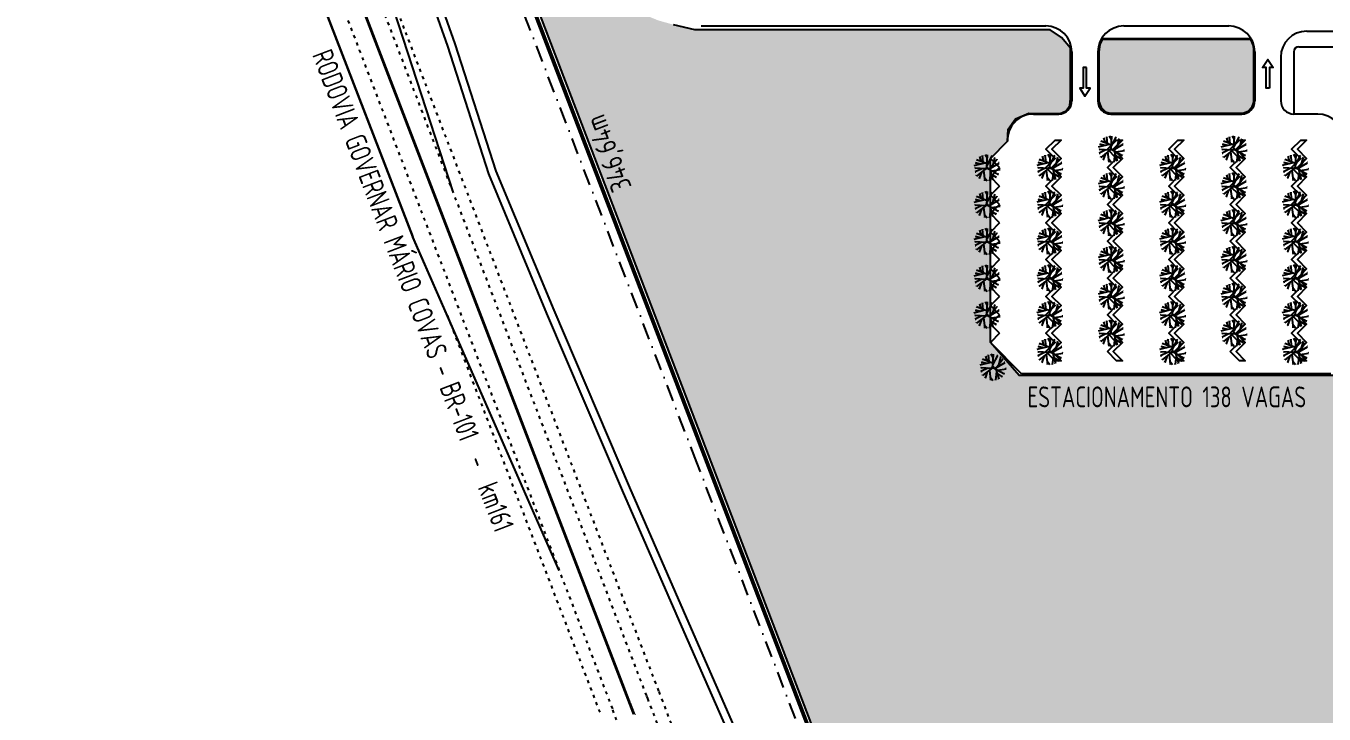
# Model space of a CAD drawing. Header units: millimetres. Extents: x 213327 to 525909, y -6334 to 157033.
# Drawn here: x 232464 to 257405, y 61273 to 74493 of the extents above; entities that cross this region are included whole.
import ezdxf
from ezdxf.enums import TextEntityAlignment as Align

# ---------------------------------------------------------------- set-up
doc = ezdxf.new("R2010")
doc.units = ezdxf.units.MM
for name, pattern in [('ACAD_ISO03W100', [30, 12, -18]), ('CONTINUO', [0]), ('DASHDOT2', [12.7, 6.35, -3.175, 0, -3.175])]:
    doc.linetypes.add(name, pattern=pattern)
for name, color, linetype in [('Arq-cota', 1, 'Continuous'), ('Infra-ruas', 3, 'Continuous'), ('Topog-BR101', 2, 'Continuous'), ('Topografia-limite-terreno', 1, 'Continuous'), ('Topografia-Linha-AT', 4, 'Continuous'), ('Topografia-vala', 2, 'Continuous'), ('Área_permeável', 1, 'Continuous')]:
    doc.layers.add(name, color=color, linetype=linetype)
doc.styles.add('CONART2-5', font='ISOCP.SHX', dxfattribs={"height": 20})

# ---------------------------------------------------------------- blocks, each defined once
blk = doc.blocks.new('TREE08')
at = {"color": 0}
for p, q in [((-0.137, 0.171), (-0.093, 0.505)), ((-0.093, 0.505), (-0.094, 0.481)), ((0.109, 0.369), (0.003, 0.509)), ((0.092, 0.504), (0.086, 0.475)), ((0.141, 0.113), (0.092, 0.504)), ((-0.181, 0.114), (-0.502, 0.062)), ((-0.502, 0.062), (-0.471, 0.056)), ((-0.066, 0.05), (-0.462, -0.18)), ((-0.437, 0.253), (-0.425, 0.241)), ((0.007, 0.009), (-0.436, 0.255)), ((-0.135, 0.01), (-0.374, -0.327)), ((-0.361, 0.37), (-0.331, 0.363)), ((-0.16, 0.249), (-0.353, 0.365)), ((-0.11, 0.074), (-0.22, 0.462)), ((-0.217, 0.463), (-0.204, 0.443)), ((0.007, 0.009), (-0.019, -0.499)), ((0.007, 0.009), (0.408, 0.321)), ((0.056, 0.047), (0.468, 0.021)), ((0.205, 0.037), (0.463, 0.164)), ((0.218, 0.173), (0.307, 0.42)), ((0.307, 0.42), (0.286, 0.391)), ((0.408, 0.321), (0.392, 0.292)), ((0.463, 0.164), (0.428, 0.159)), ((0.463, 0.159), (0.438, 0.154)), ((0.468, 0.021), (0.438, 0.01)), ((-0.459, -0.187), (-0.444, -0.188)), ((-0.374, -0.327), (-0.369, -0.31)), ((-0.235, -0.131), (-0.3, -0.393)), ((-0.298, -0.395), (-0.281, -0.366)), ((0.002, -0.09), (-0.189, -0.455)), ((-0.189, -0.455), (-0.155, -0.435)), ((-0.012, -0.367), (0.065, -0.499)), ((-0.001, -0.144), (0.407, -0.305)), ((0.065, -0.499), (0.065, -0.475)), ((0.085, -0.178), (0.508, -0.074)), ((0.146, -0.202), (0.177, -0.468)), ((0.177, -0.468), (0.183, -0.443)), ((0.228, -0.234), (0.281, -0.426)), ((0.238, -0.137), (0.446, -0.187)), ((0.281, -0.426), (0.257, -0.401)), ((0.407, -0.305), (0.393, -0.287)), ((0.446, -0.187), (0.411, -0.186))]:
    blk.add_line(p, q, dxfattribs=at)
blk.add_circle((0.007, 0.009), 0.0277, dxfattribs=at)

msp = doc.modelspace()

# ---------------------------------------------------------------- hatches: boundary and pattern name
at = {"layer": 'Área_permeável'}
h = msp.add_hatch(dxfattribs=at)
h.set_pattern_fill('GRASS', color=3, scale=10, style=0)
h.set_pattern_definition([(90, (0, 0), (-179.605, 179.605), [47.625, -311.585]), (45, (0, 0), (-179.60512, 179.60512), [47.625, -206.375]), (135, (0, 0), (-179.60512, -179.60512), [47.625, -206.375])])
h.paths.add_polyline_path([(269056.31, 42074.69), (269056.31, 73665.79), (268957.96, 73912.89), (268774.76, 74022.72), (268557.97, 74062.38), (262545.19, 74062.38), (262545.19, 71324.44), (258195.99, 71324.44), (258195.99, 68326.06), (257638.28, 67779.03), (251549.48, 67779.03), (250994.91, 68412.27), (250994.91, 71947.8), (251324.3, 72277.19), (251334.89, 72510.88), (251477.25, 72709.42), (251735.29, 72816.1), (252334.41, 72813.14), (252453.05, 72863.52), (252518.3, 72964.27), (252536.1, 73100.58), (252531.06, 74067.72), (252361.36, 74273.6), (252143.18, 74418.93), (245316.3, 74418.93), (244906.34, 74516.87), (244610.25, 74600.31), (244443.23, 74668.57), (244230.66, 74774.77), (244116.78, 74880.96), (243957.35, 75025.08), (243828.28, 75093.35), (243623.3, 75161.62), (243456.28, 75245.06), (243266.48, 75343.66), (243107.05, 75434.69), (239446.84, 84981.94), (238852.08, 86497.86), (238257.32, 86146.16), (238111.66, 86012.76), (238070.61, 85853.82), (249614.29, 55688.8), (251613.65, 49457.65), (252073.8, 46189.92), (252637.69, 42098.21)])
h.paths.add_polyline_path([(256056.5, 73030.11), (256057.63, 74039.54), (256050.95, 74110.51), (256026.88, 74175.27), (255998.18, 74233.32), (253139.08, 74233.32), (253097.27, 74136.07), (253079.36, 73992.74), (253079.36, 73042.06), (253120.62, 72923.58), (253204.71, 72840.77), (253297.71, 72819.11), (255845.19, 72819.11), (255948.21, 72856.52), (256024.65, 72936.15)])

# ---------------------------------------------------------------- linework, layer by layer
at = {"layer": 'Infra-ruas', "color": 2}
for p, q in [((245437.8, 74492.9, 0), (252058.97, 74492.9, 0)), ((253558.97, 74492.9, 0), (255573.97, 74492.9, 0)), ((257073.97, 74392.9, 0), (260230.7, 74392.9, 0)), ((256006.98, 74242.9, 0), (253125.96, 74242.9, 0)), ((256923.92, 74092.9, 0), (259535.7, 74092.9, 0)), ((252558.97, 73992.9, 0), (252558.97, 73051.35, 0)), ((253058.97, 73992.9, 0), (253058.97, 73051.35, 0)), ((256073.97, 73992.9, 0), (256073.97, 73051.35, 0)), ((256573.97, 73892.9, 0), (256573.97, 73051.35, 0)), ((256823.97, 73996.19, 0), (256823.97, 72801.35, 0)), ((251823.72, 72801.35, 0), (252308.97, 72801.35, 0)), ((253308.97, 72801.35, 0), (255823.97, 72801.35, 0)), ((257284.48, 72801.35, 0), (256823.97, 72801.35, 0)), ((251324.3, 72277.19, 0), (250994.91, 71947.8, 0)), ((251171.69, 71771.02, 0), (250994.91, 71947.8, 0)), ((251171.69, 71771.02, 0), (250994.91, 71594.25, 0)), ((251171.69, 71417.47, 0), (250994.91, 71594.25, 0)), ((251171.69, 71417.47, 0), (250994.91, 71240.69, 0)), ((251171.69, 71063.92, 0), (250994.91, 71240.69, 0)), ((251171.69, 71063.92, 0), (250994.91, 70887.14, 0)), ((251171.69, 70710.36, 0), (250994.91, 70887.14, 0)), ((251171.69, 70710.36, 0), (250994.91, 70533.59, 0)), ((251171.69, 70356.81, 0), (250994.91, 70533.59, 0)), ((251171.69, 70356.81, 0), (250994.91, 70180.03, 0)), ((251171.69, 70003.26, 0), (250994.91, 70180.03, 0)), ((251171.69, 70003.26, 0), (250994.91, 69826.48, 0)), ((251171.69, 69649.7, 0), (250994.91, 69826.48, 0)), ((251171.69, 69649.7, 0), (250994.91, 69472.93, 0)), ((251171.69, 69296.15, 0), (250994.91, 69472.93, 0)), ((251171.69, 69296.15, 0), (250994.91, 69119.37, 0)), ((251171.69, 68942.6, 0), (250994.91, 69119.37, 0)), ((251171.69, 68942.6, 0), (250994.91, 68765.82, 0)), ((251171.69, 68589.04, 0), (250994.91, 68765.82, 0)), ((251171.69, 68589.04, 0), (250994.91, 68412.27, 0)), ((251594.91, 67812.27, 0), (250994.91, 68412.27, 0)), ((257538.03, 67812.27, 0), (251594.91, 67812.27, 0))]:
    msp.add_line(p, q, dxfattribs=at)
at = {"layer": 'Infra-ruas', "color": 1, "elevation": 0}
for points in [[(256355.1, 73297.04), (256295.1, 73297.04), (256295.1, 73697.04), (256225.1, 73697.04), (256325.1, 73847.04), (256425.1, 73697.04), (256355.1, 73697.04)], [(252840.11, 73697.04), (252780.11, 73697.04), (252780.11, 73297.04), (252710.11, 73297.04), (252810.11, 73147.04), (252910.11, 73297.04), (252840.11, 73297.04)]]:
    msp.add_lwpolyline(points, close=True, dxfattribs=at)
at = {"layer": 'Infra-ruas', "color": 2, "elevation": 0}
for points in [[(252061.69, 68235.49), (252238.46, 68412.27), (252061.69, 68589.04), (252238.46, 68765.82), (252061.69, 68942.6), (252238.46, 69119.37), (252061.69, 69296.15), (252238.46, 69472.93), (252061.69, 69649.7), (252238.46, 69826.48), (252061.69, 70003.26), (252238.46, 70180.03), (252061.69, 70356.81), (252238.46, 70533.59), (252061.69, 70710.36), (252238.46, 70887.14), (252061.69, 71063.92), (252238.46, 71240.69), (252061.69, 71417.47), (252238.46, 71594.25), (252061.69, 71771.02), (252238.46, 71947.8), (252061.69, 72124.58), (252238.46, 72301.35), (252351.6, 72301.35), (252174.82, 72124.58), (252351.6, 71947.8), (252174.82, 71771.02), (252351.6, 71594.25), (252174.82, 71417.47), (252351.6, 71240.69), (252174.82, 71063.92), (252351.6, 70887.14), (252174.82, 70710.36), (252351.6, 70533.59), (252174.82, 70356.81), (252351.6, 70180.03), (252174.82, 70003.26), (252351.6, 69826.48), (252174.82, 69649.7), (252351.6, 69472.93), (252174.82, 69296.15), (252351.6, 69119.37), (252174.82, 68942.6), (252351.6, 68765.82), (252174.82, 68589.04), (252351.6, 68412.27), (252174.82, 68235.49), (252351.6, 68058.71), (252238.46, 68058.71), (252061.69, 68235.49)], [(253241.6, 68235.49), (253418.38, 68412.27), (253241.6, 68589.04), (253418.38, 68765.82), (253241.6, 68942.6), (253418.38, 69119.37), (253241.6, 69296.15), (253418.38, 69472.93), (253241.6, 69649.7), (253418.38, 69826.48), (253241.6, 70003.26), (253418.38, 70180.03), (253241.6, 70356.81), (253418.38, 70533.59), (253241.6, 70710.36), (253418.38, 70887.14), (253241.6, 71063.92), (253418.38, 71240.69), (253241.6, 71417.47), (253418.38, 71594.25), (253241.6, 71771.02), (253418.38, 71947.8), (253241.6, 72124.58), (253418.38, 72301.35), (253531.52, 72301.35), (253354.74, 72124.58), (253531.52, 71947.8), (253354.74, 71771.02), (253531.52, 71594.25), (253354.74, 71417.47), (253531.52, 71240.69), (253354.74, 71063.92), (253531.52, 70887.14), (253354.74, 70710.36), (253531.52, 70533.59), (253354.74, 70356.81), (253531.52, 70180.03), (253354.74, 70003.26), (253531.52, 69826.48), (253354.74, 69649.7), (253531.52, 69472.93), (253354.74, 69296.15), (253531.52, 69119.37), (253354.74, 68942.6), (253531.52, 68765.82), (253354.74, 68589.04), (253531.52, 68412.27), (253354.74, 68235.49), (253531.52, 68058.71), (253418.38, 68058.71), (253241.6, 68235.49)], [(254421.52, 68235.49), (254598.29, 68412.27), (254421.52, 68589.04), (254598.29, 68765.82), (254421.52, 68942.6), (254598.29, 69119.37), (254421.52, 69296.15), (254598.29, 69472.93), (254421.52, 69649.7), (254598.29, 69826.48), (254421.52, 70003.26), (254598.29, 70180.03), (254421.52, 70356.81), (254598.29, 70533.59), (254421.52, 70710.36), (254598.29, 70887.14), (254421.52, 71063.92), (254598.29, 71240.69), (254421.52, 71417.47), (254598.29, 71594.25), (254421.52, 71771.02), (254598.29, 71947.8), (254421.52, 72124.58), (254598.29, 72301.35), (254711.43, 72301.35), (254534.65, 72124.58), (254711.43, 71947.8), (254534.65, 71771.02), (254711.43, 71594.25), (254534.65, 71417.47), (254711.43, 71240.69), (254534.65, 71063.92), (254711.43, 70887.14), (254534.65, 70710.36), (254711.43, 70533.59), (254534.65, 70356.81), (254711.43, 70180.03), (254534.65, 70003.26), (254711.43, 69826.48), (254534.65, 69649.7), (254711.43, 69472.93), (254534.65, 69296.15), (254711.43, 69119.37), (254534.65, 68942.6), (254711.43, 68765.82), (254534.65, 68589.04), (254711.43, 68412.27), (254534.65, 68235.49), (254711.43, 68058.71), (254598.29, 68058.71), (254421.52, 68235.49)], [(255601.43, 68235.49), (255778.21, 68412.27), (255601.43, 68589.04), (255778.21, 68765.82), (255601.43, 68942.6), (255778.21, 69119.37), (255601.43, 69296.15), (255778.21, 69472.93), (255601.43, 69649.7), (255778.21, 69826.48), (255601.43, 70003.26), (255778.21, 70180.03), (255601.43, 70356.81), (255778.21, 70533.59), (255601.43, 70710.36), (255778.21, 70887.14), (255601.43, 71063.92), (255778.21, 71240.69), (255601.43, 71417.47), (255778.21, 71594.25), (255601.43, 71771.02), (255778.21, 71947.8), (255601.43, 72124.58), (255778.21, 72301.35), (255891.34, 72301.35), (255714.57, 72124.58), (255891.34, 71947.8), (255714.57, 71771.02), (255891.34, 71594.25), (255714.57, 71417.47), (255891.34, 71240.69), (255714.57, 71063.92), (255891.34, 70887.14), (255714.57, 70710.36), (255891.34, 70533.59), (255714.57, 70356.81), (255891.34, 70180.03), (255714.57, 70003.26), (255891.34, 69826.48), (255714.57, 69649.7), (255891.34, 69472.93), (255714.57, 69296.15), (255891.34, 69119.37), (255714.57, 68942.6), (255891.34, 68765.82), (255714.57, 68589.04), (255891.34, 68412.27), (255714.57, 68235.49), (255891.34, 68058.71), (255778.21, 68058.71), (255601.43, 68235.49)], [(256781.34, 68235.49), (256958.12, 68412.27), (256781.34, 68589.04), (256958.12, 68765.82), (256781.34, 68942.6), (256958.12, 69119.37), (256781.34, 69296.15), (256958.12, 69472.93), (256781.34, 69649.7), (256958.12, 69826.48), (256781.34, 70003.26), (256958.12, 70180.03), (256781.34, 70356.81), (256958.12, 70533.59), (256781.34, 70710.36), (256958.12, 70887.14), (256781.34, 71063.92), (256958.12, 71240.69), (256781.34, 71417.47), (256958.12, 71594.25), (256781.34, 71771.02), (256958.12, 71947.8), (256781.34, 72124.58), (256958.12, 72301.35), (257071.26, 72301.35), (256894.48, 72124.58), (257071.26, 71947.8), (256894.48, 71771.02), (257071.26, 71594.25), (256894.48, 71417.47), (257071.26, 71240.69), (256894.48, 71063.92), (257071.26, 70887.14), (256894.48, 70710.36), (257071.26, 70533.59), (256894.48, 70356.81), (257071.26, 70180.03), (256894.48, 70003.26), (257071.26, 69826.48), (256894.48, 69649.7), (257071.26, 69472.93), (256894.48, 69296.15), (257071.26, 69119.37), (256894.48, 68942.6), (257071.26, 68765.82), (256894.48, 68589.04), (257071.26, 68412.27), (256894.48, 68235.49), (257071.26, 68058.71), (256958.12, 68058.71), (256781.34, 68235.49)]]:
    msp.add_lwpolyline(points, dxfattribs=at)
at = {"layer": 'Infra-ruas', "color": 2}
for centre, radius, start, end in [((252058.97, 73992.9, 0), 500, 0, 90), ((253558.97, 73992.9, 0), 500, 90, 180), ((255573.97, 73992.9, 0), 500, 0, 90), ((257073.97, 73892.9, 0), 500, 90, 180), ((256923.92, 73992.9, 0), 100, 90, 180), ((252308.97, 73051.35, 0), 250, 270, 0), ((253308.97, 73051.35, 0), 250, 180, 270), ((255823.97, 73051.35, 0), 250, 270, 0), ((256823.97, 73051.35, 0), 250, 180, 270), ((251823.72, 72301.35, 0), 500, 90, 182.769903), ((257284.48, 72301.35, 0), 500, 0, 90)]:
    msp.add_arc(centre, radius, start, end, dxfattribs=at)
at = {"layer": 'Topog-BR101'}
for p, q in [((235937.89, 80700.64), (239895.93, 70440.17)), ((239895.93, 70440.17), (235937.93, 80700.56)), ((238501.2, 77952.34), (240671.19, 71287.2)), ((242708.6, 64032.35), (239895.93, 70440.17)), ((242708.6, 64032.35), (239896.86, 70437.77))]:
    msp.add_line(p, q, dxfattribs=at)
at = {"layer": 'Topog-BR101', "linetype": 'CONTINUO', "ltscale": 5}
for p, q in [((237102.43, 79624.62), (239194.47, 74154.94)), ((239194.47, 74154.94), (244060.95, 61488.33))]:
    msp.add_line(p, q, dxfattribs=at)
at = {"layer": 'Topog-BR101', "color": 2, "linetype": 'ACAD_ISO03W100', "ltscale": 5}
for points in [[(227447.56, 108257.17), (227814.45, 106367.64, 0.02384242), (228185.11, 104849.45, 0.00383741), (228821.54, 102753.55, 0.00207647), (229542.48, 100476.6, 0.01306536), (230385.97, 98068.5, 0.00512205), (231860.07, 94304.73, -0.00970447), (233233.7, 90700.57, 0.01006299), (234970.45, 86153.44, -0.00977294), (235827.36, 83913.79), (237429.21, 79749.97), (239521.28, 74280.22), (244387.67, 61613.85)], [(226760.39, 108123.75), (227127.28, 106234.21, 0.02384242), (227513.76, 104651.2, 0.00383741), (228153.32, 102545.03, 0.00207647), (228876.01, 100262.53, 0.01306536), (229731.59, 97819.92, 0.00512205), (231210.93, 94042.79, -0.00970447), (232574.88, 90464.01, 0.01006299), (234321.68, 85890.57, -0.0098037), (235171.34, 83669.45), (236775.64, 79499.26), (238867.66, 74029.66), (243734.24, 61362.81)]]:
    msp.add_lwpolyline(points, format="xyb", dxfattribs=at)
at = {"layer": 'Topog-BR101', "color": 2, "linetype": 'CONTINUO', "ltscale": 5, "const_width": 15}
for points in [[(227084.34, 108186.65), (227451.23, 106297.12, 0.02384242), (227830.25, 104744.66, 0.00383741), (228468.34, 102643.33, 0.00207647), (229190.2, 100363.45, 0.01306536), (230040.08, 97937.11, 0.00512205), (231516.95, 94166.28, -0.00970447), (232885.46, 90575.53, 0.01006299), (234627.53, 86014.49, -0.00978913), (235480.61, 83784.63), (237083.75, 79617.45), (239175.8, 74147.78), (244042.28, 61481.16)], [(227123.61, 108194.27), (227490.5, 106304.74, 0.02384242), (227868.62, 104755.99, 0.00383741), (228506.52, 102655.25, 0.00207647), (229228.28, 100375.68, 0.01306536), (230077.48, 97951.31, 0.00512205), (231554.04, 94181.25, -0.00970447), (232923.11, 90589.05, 0.01006299), (234664.6, 86029.51, -0.00978738), (235518.09, 83798.6), (237121.1, 79631.78), (239213.15, 74162.1), (244079.62, 61495.5)]]:
    msp.add_lwpolyline(points, format="xyb", dxfattribs=at)
at = {"layer": 'Topog-BR101', "linetype": 'ACAD_ISO03W100', "ltscale": 5}
for points in [[(239169.28, 75900.35), (239754.72, 74369.71), (244621.04, 61703.51)], [(240561.99, 68922.53), (243500.87, 61273.15)], [(244621.83, 61703.82), (244890.68, 61007.95), (245900.42, 58392.44), (246912.94, 55667.79), (247780.95, 53035.77), (248586.42, 50088.7), (249157.52, 47459.82), (249680.38, 44531.04), (250047.69, 41800.98), (250259.78, 39029.05), (250349.72, 36892.17)]]:
    msp.add_lwpolyline(points, dxfattribs=at)
at = {"layer": 'Topog-BR101', "color": 2, "linetype": 'ACAD_ISO03W100', "ltscale": 5}
for points in [[(244387.66, 61613.87), (244404.24, 61570.83), (245395.79, 59004.01), (246365.39, 56461.01), (247212.99, 54005.57), (247972.68, 51519.79), (248836.49, 47798.7), (249337.69, 45081.28), (249751.7, 42129.04), (249984.43, 39402.56), (250105.41, 36089.27)], [(249397.92, 36437.17), (249364.21, 38114.5), (249193.08, 40611.86), (248883.27, 43401.45), (248458.61, 45998.55), (247964.38, 48517.17), (247311.23, 51261.1), (246565.58, 53716.73), (245637.38, 56405.98), (244729.76, 58779.19), (243734.24, 61362.81)]]:
    msp.add_lwpolyline(points, dxfattribs=at)
at = {"layer": 'Topog-BR101', "color": 2, "linetype": 'CONTINUO', "ltscale": 5, "const_width": 15}
for points in [[(244127.97, 61259.94), (244124.36, 61269.26), (244120.74, 61278.58), (244117.13, 61287.91), (244113.52, 61297.23), (244109.91, 61306.56), (244106.29, 61315.88), (244102.68, 61325.21), (244099.07, 61334.53), (244095.46, 61343.86), (244091.84, 61353.18), (244088.23, 61362.51), (244084.62, 61371.83), (244081.01, 61381.16), (244077.4, 61390.48), (244073.79, 61399.81), (244070.17, 61409.13), (244066.56, 61418.46), (244062.95, 61427.78), (244059.34, 61437.11), (244055.73, 61446.43), (244052.12, 61455.76), (244048.51, 61465.08), (244044.9, 61474.41), (244042.28, 61481.16)], [(244173.35, 61255.94), (244169.73, 61265.27), (244166.12, 61274.59), (244162.51, 61283.92), (244158.89, 61293.24), (244155.28, 61302.57), (244151.67, 61311.89), (244148.06, 61321.21), (244144.44, 61330.54), (244140.83, 61339.86), (244137.22, 61349.19), (244133.61, 61358.51), (244129.99, 61367.84), (244126.38, 61377.16), (244122.77, 61386.49), (244119.16, 61395.81), (244115.55, 61405.14), (244111.93, 61414.46), (244108.32, 61423.79), (244104.71, 61433.11), (244101.1, 61442.44), (244097.49, 61451.76), (244093.88, 61461.09), (244090.27, 61470.41), (244086.66, 61479.74), (244083.05, 61489.06), (244080.43, 61495.81)]]:
    msp.add_lwpolyline(points, dxfattribs=at)
at = {"layer": 'Topog-BR101', "linetype": 'CONTINUO', "ltscale": 5}
msp.add_lwpolyline([(244146.64, 61267.11), (244143.03, 61276.43), (244139.41, 61285.76), (244135.8, 61295.08), (244132.19, 61304.41), (244128.58, 61313.73), (244124.96, 61323.06), (244121.35, 61332.38), (244117.74, 61341.7), (244114.13, 61351.03), (244110.51, 61360.35), (244106.9, 61369.68), (244103.29, 61379), (244099.68, 61388.33), (244096.07, 61397.65), (244092.45, 61406.98), (244088.84, 61416.3), (244085.23, 61425.63), (244081.62, 61434.95), (244078.01, 61444.28), (244074.4, 61453.6), (244070.79, 61462.93), (244067.18, 61472.26), (244063.57, 61481.58), (244060.95, 61488.33)], dxfattribs=at)
at = {"layer": 'Topografia-limite-terreno', "color": 5, "linetype": 'CONTINUO', "const_width": 75}
msp.add_lwpolyline([(325318.93, 87729.5), (325893.61, 37344.54), (252849.85, 37344.54), (252702.07, 40060.84), (251994.22, 46203.38), (251452.78, 49403.96), (249570.63, 55605.21), (237132.98, 88089.07)], dxfattribs=at)
at = {"layer": 'Topografia-Linha-AT', "linetype": 'DASHDOT2', "ltscale": 50}
msp.add_lwpolyline([(252592.64, 32427.4), (252595.01, 37389.73), (252201.87, 42692.7), (250651.07, 51111.41), (249080.18, 56447.24), (245352.53, 66107.43), (241770.35, 75411.22), (234333.3, 94713.19)], dxfattribs=at)
at = {"layer": 'Topografia-vala'}
for points in [[(250975.88, 40981.82), (250830.55, 42736.11), (250661.59, 44288.59), (250453.49, 45959.01), (249972.43, 48080.92), (249490.52, 50525.1), (249013.34, 52666.82), (248404.32, 54800.62), (247538.79, 57099.12), (246536.56, 59604.97), (245110.9, 62848.85), (243927.79, 65564.79), (242474.66, 68971.33), (241356.11, 71653.87), (240570.57, 74103.55), (239284.7, 77748.59), (238164.07, 80506.11), (236947.91, 83567.45), (235906.7, 86324.1), (234941.2, 88800.69)], [(249928.03, 49081.56), (249637.33, 50555.93), (249158.79, 52703.74), (248546.87, 54847.71), (247678.63, 57153.41), (246674.9, 59663.01), (245248.32, 62908.97), (244065.54, 65624.17), (242612.87, 69029.62), (241497, 71705.73), (240712.74, 74151.41), (240021.66, 76110.43)]]:
    msp.add_lwpolyline(points, dxfattribs=at)
at = {"layer": 'Área_permeável', "color": 3}
for p, q in [((253097.27, 74136.07), (253079.36, 73992.74)), ((253139.08, 74233.32), (253097.27, 74136.07)), ((255998.18, 74233.32), (253139.08, 74233.32)), ((256026.88, 74175.27), (255998.18, 74233.32)), ((256050.95, 74110.51), (256026.88, 74175.27)), ((256057.63, 74039.54), (256050.95, 74110.51)), ((253079.36, 73992.74), (253079.36, 73042.06)), ((256056.5, 73030.11), (256057.63, 74039.54)), ((253079.36, 73042.06), (253120.62, 72923.58)), ((253120.62, 72923.58), (253204.71, 72840.77)), ((253204.71, 72840.77), (253297.71, 72819.11)), ((255845.19, 72819.11), (255948.21, 72856.52)), ((255948.21, 72856.52), (256024.65, 72936.15)), ((256024.65, 72936.15), (256056.5, 73030.11)), ((253297.71, 72819.11), (255845.19, 72819.11))]:
    msp.add_line(p, q, dxfattribs=at)
at = {"layer": 'Área_permeável', "color": 3, "elevation": 0}
for points in [[(238070.61, 85853.82), (249614.29, 55688.8)], [(257638.28, 67779.03), (251549.48, 67779.03), (250994.91, 68412.27), (250994.91, 71947.8), (251324.3, 72277.19), (251334.89, 72510.88), (251477.25, 72709.42), (251735.29, 72816.1), (252334.41, 72813.14), (252453.05, 72863.52), (252518.3, 72964.27), (252536.1, 73100.58), (252531.06, 74067.72), (252361.36, 74273.6), (252143.18, 74418.93), (245316.3, 74418.93), (244906.34, 74516.87)]]:
    msp.add_lwpolyline(points, dxfattribs=at)

# ---------------------------------------------------------------- block references
at = {"layer": 'Infra-ruas', "xscale": 500, "yscale": 500, "zscale": 500, "rotation": 180}
for p in [(253317.9, 72128.96, 0), (255677.73, 72128.96, 0), (250931.26, 71769.15), (252137.99, 71775.4, 0), (254497.81, 71775.4, 0), (256857.64, 71775.4, 0), (253317.9, 71421.85, 0), (255677.73, 71421.85, 0), (250931.26, 71062.04), (252137.99, 71068.3, 0), (254497.81, 71068.3, 0), (256857.64, 71068.3, 0), (253317.9, 70714.74, 0), (255677.73, 70714.74, 0), (250931.26, 70354.94), (252137.99, 70361.19, 0), (254497.81, 70361.19, 0), (256857.64, 70361.19, 0), (253317.9, 70007.64, 0), (255677.73, 70007.64, 0), (250931.26, 69647.83), (252137.99, 69654.08, 0), (254497.81, 69654.08, 0), (256857.64, 69654.08, 0), (253317.9, 69300.53, 0), (255677.73, 69300.53, 0), (250931.26, 68940.72), (252137.99, 68946.98, 0), (254497.81, 68946.98, 0), (256857.64, 68946.98, 0), (253317.9, 68593.42, 0), (255677.73, 68593.42, 0), (252137.99, 68239.87, 0), (254497.81, 68239.87, 0), (256857.64, 68239.87, 0), (251044.81, 67936.97, 0)]:
    msp.add_blockref('TREE08', p, dxfattribs=at)

# ---------------------------------------------------------------- texts
at = {"layer": 'Arq-cota', "style": 'CONART2-5', "width": 0.787174}
msp.add_text('RODOVIA GOVERNAR MÁRIO COVAS - BR-101  -  km161', height=400, rotation=290.95121, dxfattribs=at).set_placement((237955.76, 73938.97, 0))
at = {"layer": 'Arq-cota', "style": 'CONART2-5', "width": 0.793117}
msp.add_text('346,64m', height=400, rotation=110.95121, dxfattribs=at).set_placement((244108.59, 71403.4), (243564.08, 72825.51), align=Align.FIT)
at = {"layer": 'Arq-cota', "style": 'CONART2-5', "width": 0.8}
msp.add_text('ESTACIONAMENTO 138 VAGAS', height=400, dxfattribs=at).set_placement((251708.28, 67166.26, 0))

doc.saveas('drawing.dxf')
